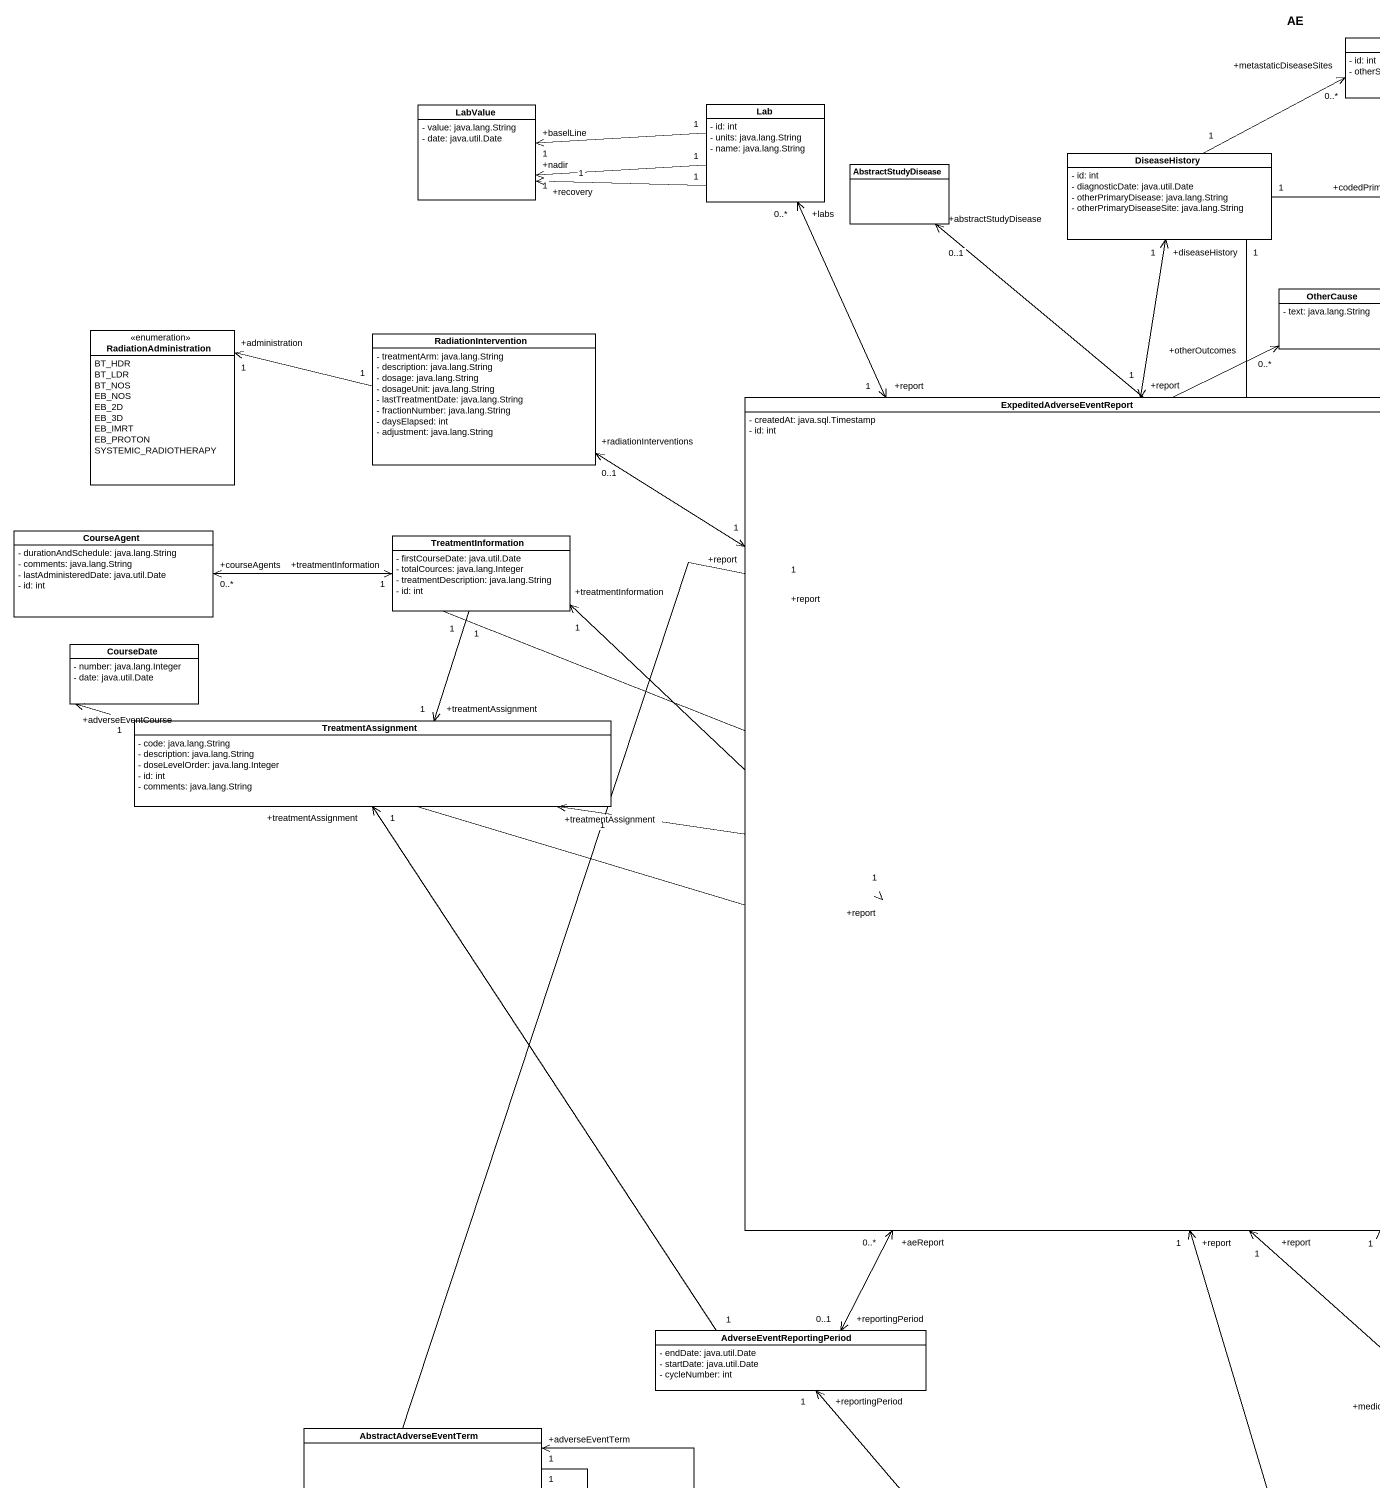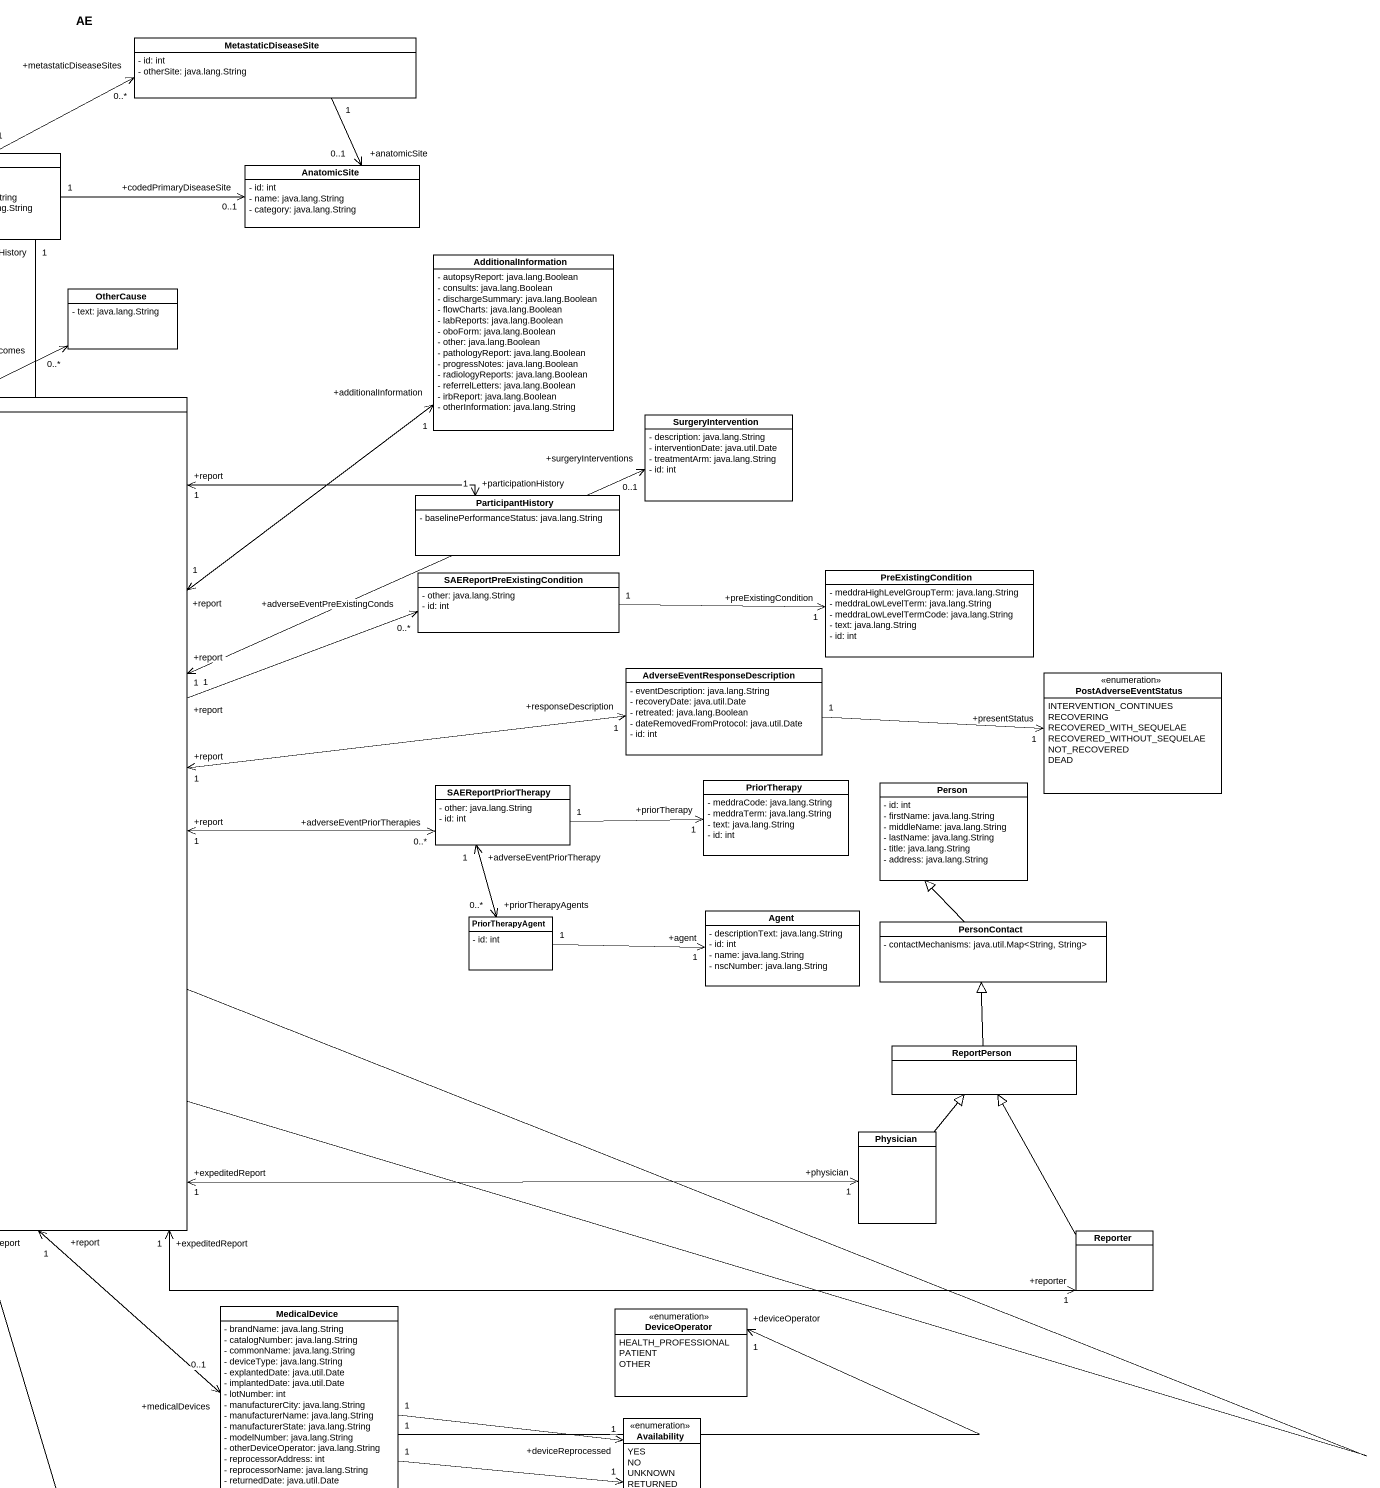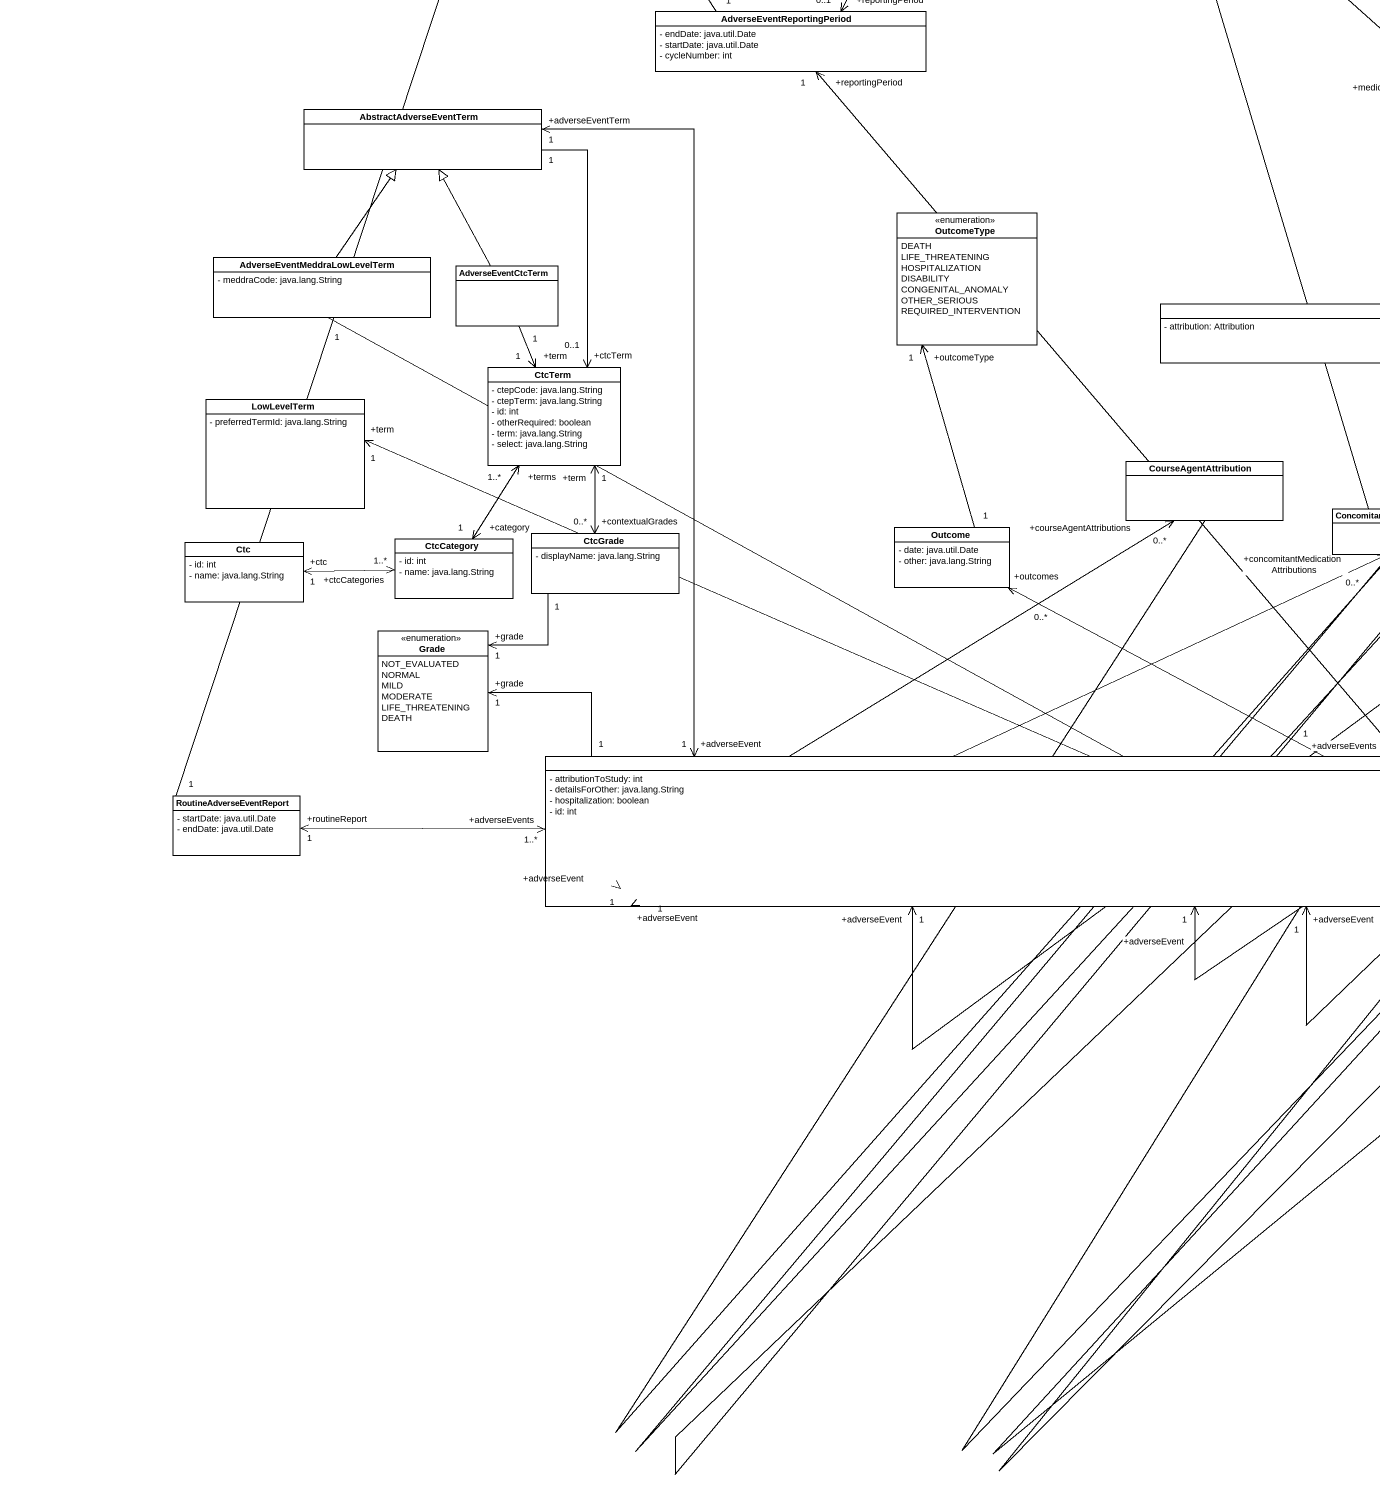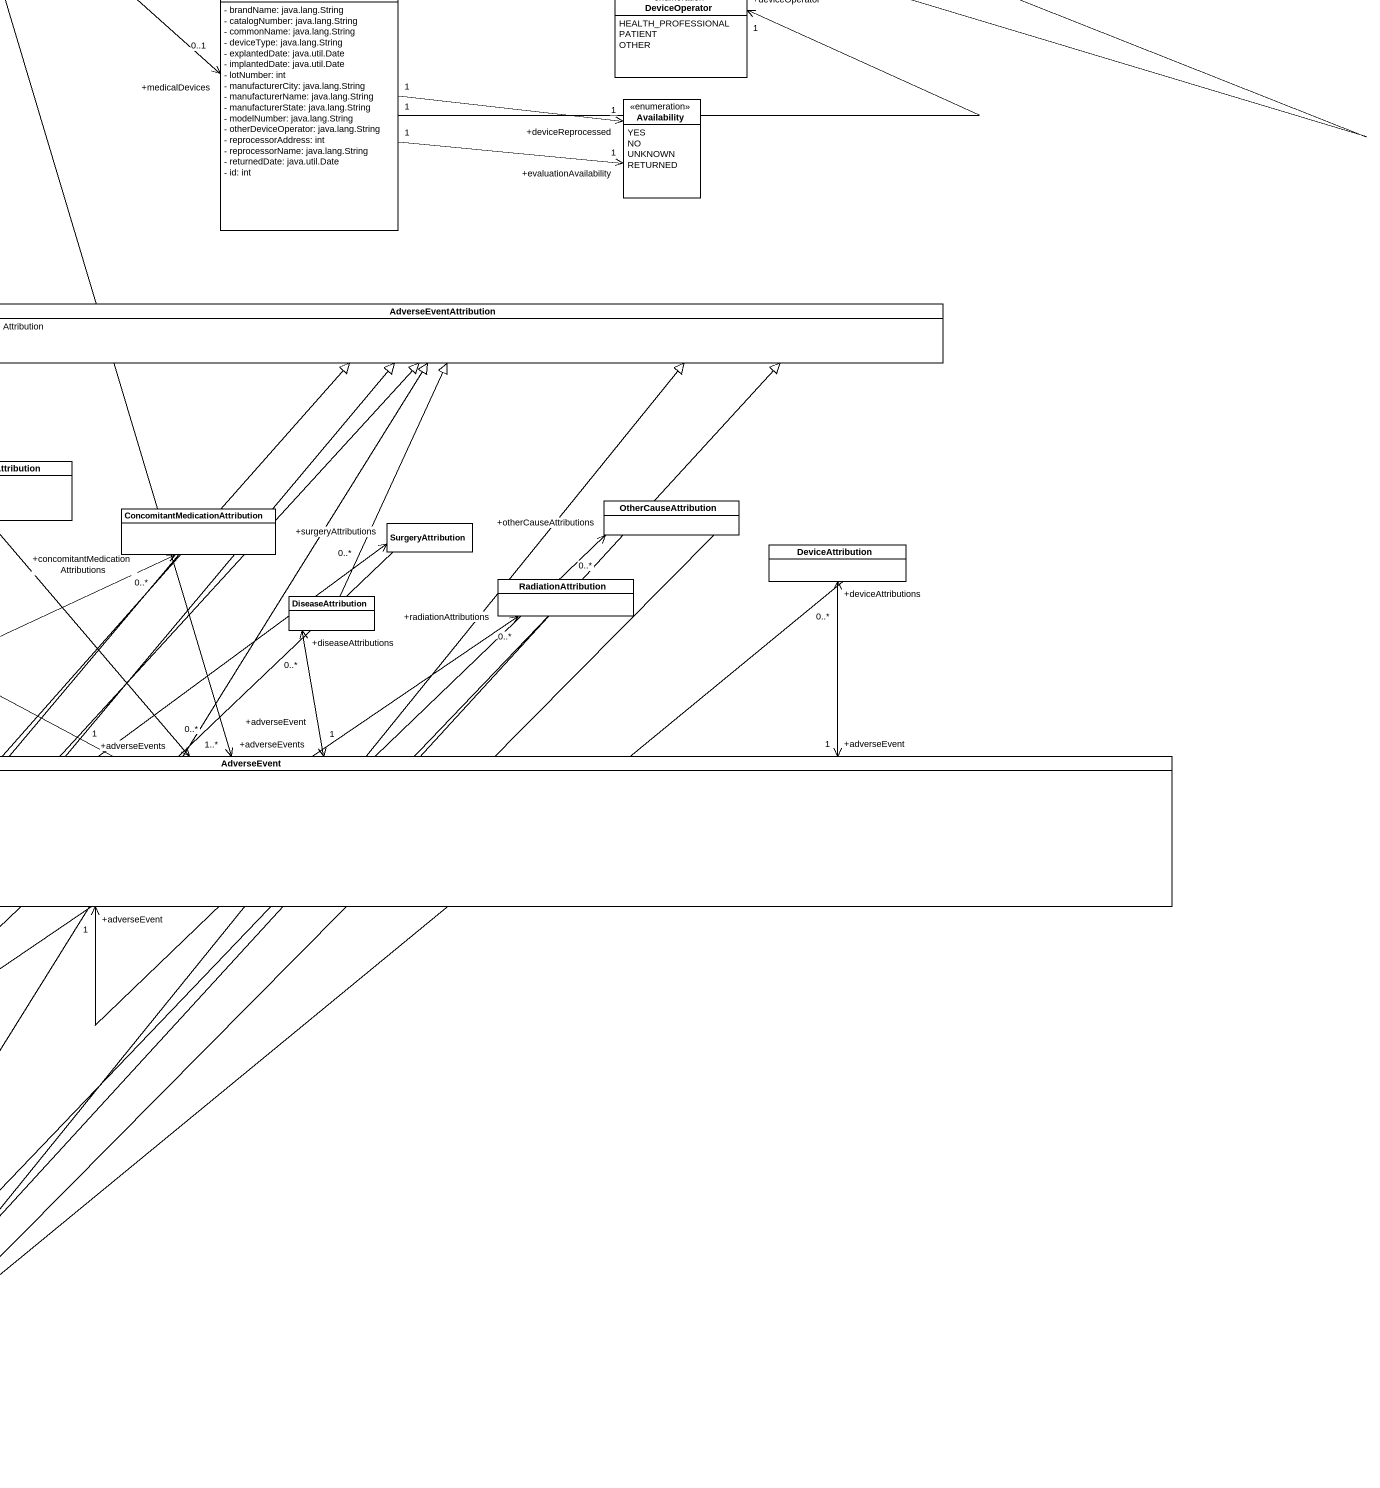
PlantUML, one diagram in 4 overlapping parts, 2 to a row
@startuml
title AE
hide circle
hide empty members
skinparam classAttributeIconSize 0
class MetastaticDiseaseSite {
  - id: int
  - otherSite: java.lang.String
}
class LabValue {
  - value: java.lang.String
  - date: java.util.Date
}
class Lab {
  - id: int
  - units: java.lang.String
  - name: java.lang.String
}
class DiseaseHistory {
  - id: int
  - diagnosticDate: java.util.Date
  - otherPrimaryDisease: java.lang.String
  - otherPrimaryDiseaseSite: java.lang.String
}
class AbstractStudyDisease
class AnatomicSite {
  - id: int
  - name: java.lang.String
  - category: java.lang.String
}
class AdditionalInformation {
  - autopsyReport: java.lang.Boolean
  - consults: java.lang.Boolean
  - dischargeSummary: java.lang.Boolean
  - flowCharts: java.lang.Boolean
  - labReports: java.lang.Boolean
  - oboForm: java.lang.Boolean
  - other: java.lang.Boolean
  - pathologyReport: java.lang.Boolean
  - progressNotes: java.lang.Boolean
  - radiologyReports: java.lang.Boolean
  - referrelLetters: java.lang.Boolean
  - irbReport: java.lang.Boolean
  - otherInformation: java.lang.String
}
class OtherCause {
  - text: java.lang.String
}
enum RadiationAdministration {
  BT_HDR
  BT_LDR
  BT_NOS
  EB_NOS
  EB_2D
  EB_3D
  EB_IMRT
  EB_PROTON
  SYSTEMIC_RADIOTHERAPY
}
class RadiationIntervention {
  - treatmentArm: java.lang.String
  - description: java.lang.String
  - dosage: java.lang.String
  - dosageUnit: java.lang.String
  - lastTreatmentDate: java.lang.String
  - fractionNumber: java.lang.String
  - daysElapsed: int
  - adjustment: java.lang.String
}
class ExpeditedAdverseEventReport {
  - createdAt: java.sql.Timestamp
  - id: int
}
class SurgeryIntervention {
  - description: java.lang.String
  - interventionDate: java.util.Date
  - treatmentArm: java.lang.String
  - id: int
}
class ParticipantHistory {
  - baselinePerformanceStatus: java.lang.String
}
class CourseAgent {
  - durationAndSchedule: java.lang.String
  - comments: java.lang.String
  - lastAdministeredDate: java.util.Date
  - id: int
}
class TreatmentInformation {
  - firstCourseDate: java.util.Date
  - totalCources: java.lang.Integer
  - treatmentDescription: java.lang.String
  - id: int
}
class "SAEReportPreExistingCondition" as SAEReportPreExistingConditio {
  - other: java.lang.String
  - id: int
}
class PreExistingCondition {
  - meddraHighLevelGroupTerm: java.lang.String
  - meddraLowLevelTerm: java.lang.String
  - meddraLowLevelTermCode: java.lang.String
  - text: java.lang.String
  - id: int
}
class CourseDate {
  - number: java.lang.Integer
  - date: java.util.Date
}
class "AdverseEventResponseDescription" as AdverseEventResponseDescript {
  - eventDescription: java.lang.String
  - recoveryDate: java.util.Date
  - retreated: java.lang.Boolean
  - dateRemovedFromProtocol: java.util.Date
  - id: int
}
enum PostAdverseEventStatus {
  INTERVENTION_CONTINUES
  RECOVERING
  RECOVERED_WITH_SEQUELAE
  RECOVERED_WITHOUT_SEQUELAE
  NOT_RECOVERED
  DEAD
}
class TreatmentAssignment {
  - code: java.lang.String
  - description: java.lang.String
  - doseLevelOrder: java.lang.Integer
  - id: int
  - comments: java.lang.String
}
class SAEReportPriorTherapy {
  - other: java.lang.String
  - id: int
}
class PriorTherapy {
  - meddraCode: java.lang.String
  - meddraTerm: java.lang.String
  - text: java.lang.String
  - id: int
}
class "Person" as Person_ {
  - id: int
  - firstName: java.lang.String
  - middleName: java.lang.String
  - lastName: java.lang.String
  - title: java.lang.String
  - address: java.lang.String
}
class PriorTherapyAgent {
  - id: int
}
class "Agent" as Agent_ {
  - descriptionText: java.lang.String
  - id: int
  - name: java.lang.String
  - nscNumber: java.lang.String
}
class PersonContact {
  - contactMechanisms: java.util.Map<String, String>
}
class ReportPerson
class Physician
class Reporter
class MedicalDevice {
  - brandName: java.lang.String
  - catalogNumber: java.lang.String
  - commonName: java.lang.String
  - deviceType: java.lang.String
  - explantedDate: java.util.Date
  - implantedDate: java.util.Date
  - lotNumber: int
  - manufacturerCity: java.lang.String
  - manufacturerName: java.lang.String
  - manufacturerState: java.lang.String
  - modelNumber: java.lang.String
  - otherDeviceOperator: java.lang.String
  - reprocessorAddress: int
  - reprocessorName: java.lang.String
  - returnedDate: java.util.Date
  - id: int
}
enum DeviceOperator {
  HEALTH_PROFESSIONAL
  PATIENT
  OTHER
}
class AdverseEventReportingPeriod {
  - endDate: java.util.Date
  - startDate: java.util.Date
  - cycleNumber: int
}
class AbstractAdverseEventTerm
enum Availability {
  YES
  NO
  UNKNOWN
  RETURNED
}
enum OutcomeType {
  DEATH
  LIFE_THREATENING
  HOSPITALIZATION
  DISABILITY
  CONGENITAL_ANOMALY
  OTHER_SERIOUS
  REQUIRED_INTERVENTION
}
class "AdverseEventMeddraLowLevelTerm" as AdverseEventMeddraLowLevelTe {
  - meddraCode: java.lang.String
}
class AdverseEventCtcTerm
class AdverseEventAttribution {
  - attribution: Attribution
}
class CtcTerm {
  - ctepCode: java.lang.String
  - ctepTerm: java.lang.String
  - id: int
  - otherRequired: boolean
  - term: java.lang.String
  - select: java.lang.String
}
class LowLevelTerm {
  - preferredTermId: java.lang.String
}
class CourseAgentAttribution
class OtherCauseAttribution
class CtcCategory {
  - id: int
  - name: java.lang.String
}
class CtcGrade {
  - displayName: java.lang.String
}
class Outcome {
  - date: java.util.Date
  - other: java.lang.String
}
class "ConcomitantMedicationAttribution" as ConcomitantMedicationAttribu
class SurgeryAttribution
class Ctc {
  - id: int
  - name: java.lang.String
}
class DeviceAttribution
class DiseaseAttribution
class RadiationAttribution
enum Grade {
  NOT_EVALUATED
  NORMAL
  MILD
  MODERATE
  LIFE_THREATENING
  DEATH
}
class AdverseEvent {
  - attributionToStudy: int
  - detailsForOther: java.lang.String
  - hospitalization: boolean
  - id: int
}
class RoutineAdverseEventReport {
  - startDate: java.util.Date
  - endDate: java.util.Date
}
MetastaticDiseaseSite "1" --> "+anatomicSite\n0..1" AnatomicSite
Lab "1" -left-> "+baselLine\n1" LabValue
Lab "1" -left-> "+nadir\n1" LabValue
Lab "1" -left-> "+recovery\n1" LabValue
DiseaseHistory "1" -right-> "+metastaticDiseaseSites\n0..*" MetastaticDiseaseSite
DiseaseHistory "1" -left-> "+abstractStudyDisease\n0..1" AbstractStudyDisease
DiseaseHistory "1" -right-> "+codedPrimaryDiseaseSite\n0..1" AnatomicSite
OtherCause "+otherOutcomes\n0..*" <-- "+report\n1" ExpeditedAdverseEventReport
RadiationIntervention "1" -left-> "+administration\n1" RadiationAdministration
ExpeditedAdverseEventReport "+report\n1" <-up-> "+labs\n0..*" Lab
ExpeditedAdverseEventReport "+report\n1" <-up-> "+diseaseHistory\n1" DiseaseHistory
ExpeditedAdverseEventReport "+report\n1" <-up-> "+additionalInformation\n1" AdditionalInformation
ExpeditedAdverseEventReport "+report\n1" <-up-> "+radiationInterventions\n0..1" RadiationIntervention
ExpeditedAdverseEventReport "+report\n1" <-right-> "+surgeryInterventions\n0..1" SurgeryIntervention
ExpeditedAdverseEventReport "+report\n1" <-left-> "+treatmentInformation\n1" TreatmentInformation
ExpeditedAdverseEventReport "+report\n1" -right-> "+adverseEventPreExistingConds\n0..*" SAEReportPreExistingConditio
ExpeditedAdverseEventReport "+report\n1" <-right-> "+responseDescription\n1" AdverseEventResponseDescript
ExpeditedAdverseEventReport "+expeditedReport\n1" <-right-> "+physician\n1" Physician
ExpeditedAdverseEventReport "+expeditedReport\n1" <-right-> "+reporter\n1" Reporter
ExpeditedAdverseEventReport "+report\n1" <--> "+medicalDevices\n0..1" MedicalDevice
ExpeditedAdverseEventReport "+report\n1" <--> "+adverseEvents\n1..*" AdverseEvent
ParticipantHistory "+participationHistory\n1" <-left-> "+report\n1" ExpeditedAdverseEventReport
TreatmentInformation "+treatmentInformation\n1" <-left-> "+courseAgents\n0..*" CourseAgent
TreatmentInformation "1" -left-> "+adverseEventCourse\n1" CourseDate
SAEReportPreExistingConditio "1" -right-> "+preExistingCondition\n1" PreExistingCondition
AdverseEventResponseDescript "1" -right-> "+presentStatus\n1" PostAdverseEventStatus
TreatmentAssignment "+treatmentAssignment\n1" <-up- "1" TreatmentInformation
SAEReportPriorTherapy "+adverseEventPriorTherapies\n0..*" <-left-> "+report\n1" ExpeditedAdverseEventReport
SAEReportPriorTherapy "1" -right-> "+priorTherapy\n1" PriorTherapy
SAEReportPriorTherapy "+adverseEventPriorTherapy\n1" <--> "+priorTherapyAgents\n0..*" PriorTherapyAgent
PriorTherapyAgent "1" -right-> "+agent\n1" Agent_
PersonContact -up-|> Person_
ReportPerson -up-|> PersonContact
Physician -up-|> ReportPerson
Reporter -up-|> ReportPerson
MedicalDevice "1" -right-> "+deviceOperator\n1" DeviceOperator
MedicalDevice "1" -right-> "+deviceReprocessed\n1" Availability
MedicalDevice "1" -right-> "+evaluationAvailability\n1" Availability
AdverseEventReportingPeriod "+reportingPeriod\n0..1" <-up-> "+aeReport\n0..*" ExpeditedAdverseEventReport
AdverseEventReportingPeriod "1" -up-> "+treatmentAssignment\n1" TreatmentAssignment
AdverseEventReportingPeriod "+reportingPeriod\n1" <--> "+adverseEvents\n0..*" AdverseEvent
AbstractAdverseEventTerm "1" --> "+ctcTerm\n0..1" CtcTerm
AdverseEventMeddraLowLevelTe -up-|> AbstractAdverseEventTerm
AdverseEventMeddraLowLevelTe "1" --> "+term\n1" LowLevelTerm
AdverseEventCtcTerm -up-|> AbstractAdverseEventTerm
AdverseEventCtcTerm "1" --> "+term\n1" CtcTerm
CtcTerm "+term\n1" <--> "+contextualGrades\n0..*" CtcGrade
CourseAgentAttribution -right-|> AdverseEventAttribution
OtherCauseAttribution -up-|> AdverseEventAttribution
CtcCategory "+category\n1" <-up-> "+terms\n1..*" CtcTerm
CtcGrade "1" --> "+grade\n1" Grade
Outcome "1" -up-> "+outcomeType\n1" OutcomeType
ConcomitantMedicationAttribu -up-|> AdverseEventAttribution
SurgeryAttribution -up-|> AdverseEventAttribution
Ctc "+ctc\n1" <-right-> "+ctcCategories\n1..*" CtcCategory
DeviceAttribution -left-|> AdverseEventAttribution
DiseaseAttribution -up-|> AdverseEventAttribution
RadiationAttribution -up-|> AdverseEventAttribution
AdverseEvent "+adverseEvent\n1" <-up-> "+adverseEventTerm\n1" AbstractAdverseEventTerm
AdverseEvent "+adverseEvent\n1" <-up-> "+courseAgentAttributions\n0..*" CourseAgentAttribution
AdverseEvent "+adverseEvent\n1" <-up-> "+otherCauseAttributions\n0..*" OtherCauseAttribution
AdverseEvent "1" -left-> "+outcomes\n0..*" Outcome
AdverseEvent "+adverseEvent\n1" <-up-> "+concomitantMedicationAttributions\n0..*" ConcomitantMedicationAttribu
AdverseEvent "+adverseEvent\n1" <-up-> "+surgeryAttributions\n0..*" SurgeryAttribution
AdverseEvent "+adverseEvent\n1" <-right-> "+deviceAttributions\n0..*" DeviceAttribution
AdverseEvent "+adverseEvent\n1" <-up-> "+diseaseAttributions\n0..*" DiseaseAttribution
AdverseEvent "+adverseEvent\n1" <-up-> "+radiationAttributions\n0..*" RadiationAttribution
AdverseEvent "1" -left-> "+grade\n1" Grade
AdverseEvent "+adverseEvents\n1..*" <-left-> "+routineReport\n1" RoutineAdverseEventReport
RoutineAdverseEventReport "1" -up-> "+treatmentAssignment\n1" TreatmentAssignment
@enduml
